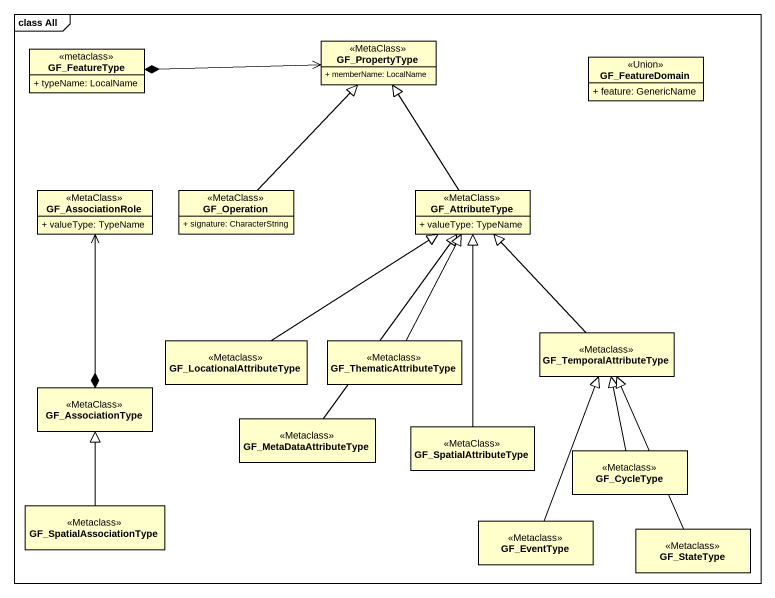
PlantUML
@startuml
mainframe class All
hide circle
hide empty members
skinparam classAttributeIconSize 0
class GF_FeatureType <<metaclass>> {
  + typeName: LocalName
}
class GF_PropertyType <<MetaClass>> {
  + memberName: LocalName
}
class GF_FeatureDomain <<Union>> {
  + feature: GenericName
}
class GF_AssociationRole <<MetaClass>> {
  + valueType: TypeName
}
class GF_Operation <<MetaClass>> {
  + signature: CharacterString
}
class GF_AttributeType <<MetaClass>> {
  + valueType: TypeName
}
class GF_LocationalAttributeType <<Metaclass>>
class GF_ThematicAttributeType <<Metaclass>>
class GF_TemporalAttributeType <<Metaclass>>
class GF_AssociationType <<MetaClass>>
class GF_MetaDataAttributeType <<Metaclass>>
class GF_SpatialAttributeType <<MetaClass>>
class GF_CycleType <<Metaclass>>
class GF_SpatialAssociationType <<Metaclass>>
class GF_EventType <<Metaclass>>
class GF_StateType <<Metaclass>>
GF_PropertyType <-left-* GF_FeatureType
GF_AssociationRole <--* GF_AssociationType
GF_Operation -up-|> GF_PropertyType
GF_AttributeType -up-|> GF_PropertyType
GF_LocationalAttributeType -up-|> GF_AttributeType
GF_ThematicAttributeType -up-|> GF_AttributeType
GF_TemporalAttributeType -up-|> GF_AttributeType
GF_MetaDataAttributeType -up-|> GF_AttributeType
GF_SpatialAttributeType -up-|> GF_AttributeType
GF_CycleType -up-|> GF_TemporalAttributeType
GF_SpatialAssociationType -up-|> GF_AssociationType
GF_EventType -up-|> GF_TemporalAttributeType
GF_StateType -up-|> GF_TemporalAttributeType
@enduml
